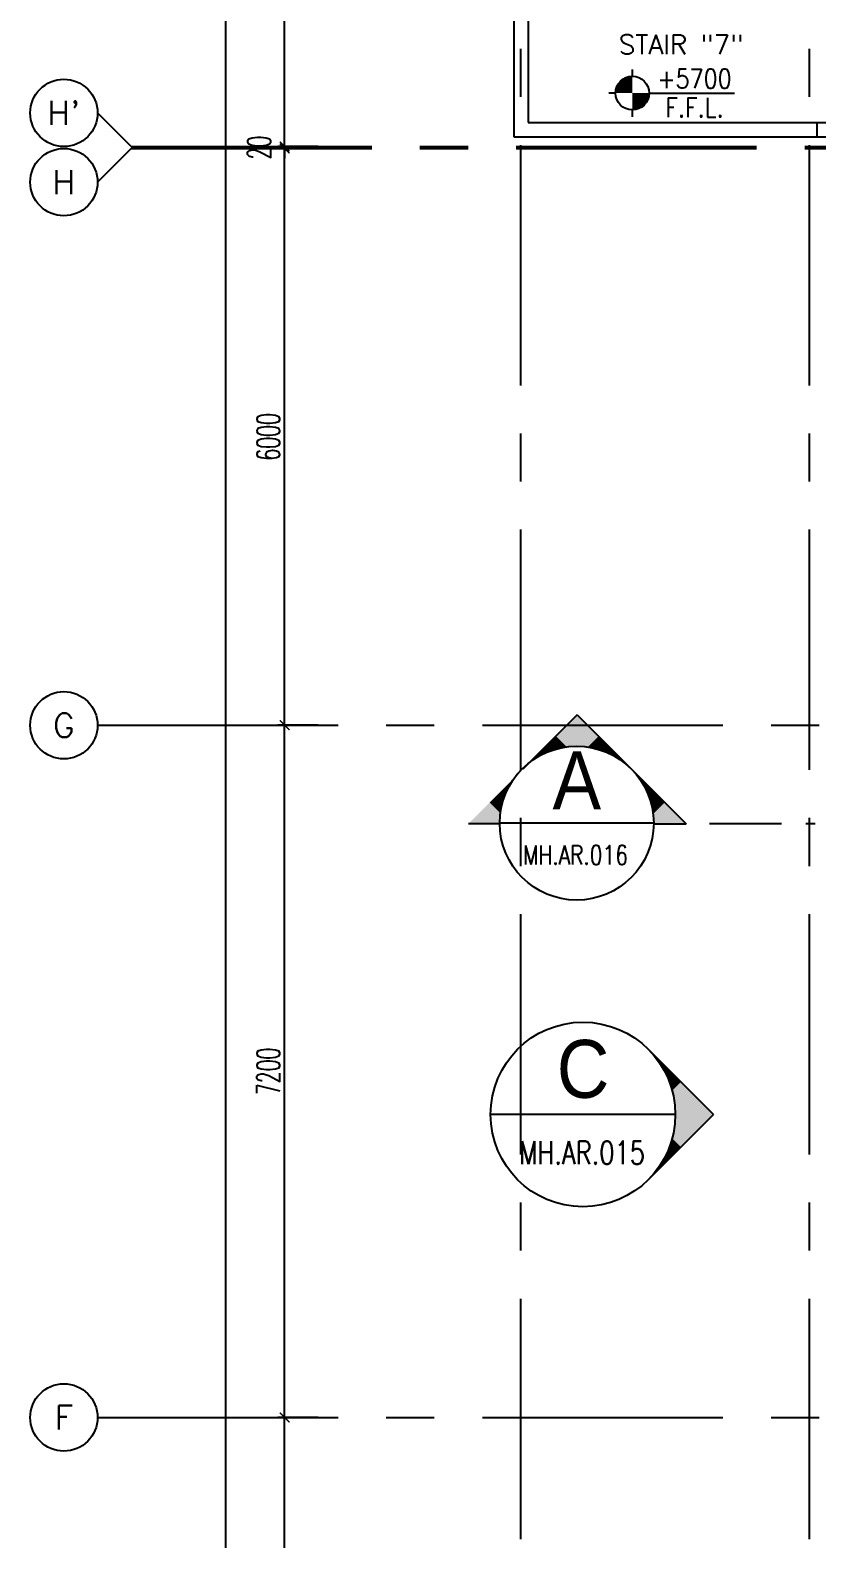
# Model space of a CAD drawing. Extents: x 275967.8 to 276060, y 57291.9 to 57371.4.
# Drawn here: x 275967.84 to 275976.01, y 57311.9 to 57327.59 of the extents above; entities that cross this region are included whole.
import ezdxf
from ezdxf.enums import TextEntityAlignment as Align

# ---------------------------------------------------------------- set-up
doc = ezdxf.new("R2010")
doc.units = 0
doc.header["$MEASUREMENT"] = 0
doc.header["$PDMODE"] = 34
doc.linetypes.add('2DASHES', pattern=[1.7, 0.75, -0.25, 0.1, -0.25, 0.1, -0.25])
doc.linetypes.add('CENTERX2', pattern=[4, 2.5, -0.5, 0.5, -0.5])
doc.layers.get('0').update_dxf_attribs({"linetype": 'CONTINUOUS'})
doc.layers.get('DEFPOINTS').update_dxf_attribs({"linetype": 'CONTINUOUS'})
for name, color, linetype in [('AX-CR', 2, 'CONTINUOUS'), ('AX-DIM', 4, 'CONTINUOUS'), ('AX-TXT', 2, 'CONTINUOUS'), ('AXES', 11, 'CENTERX2'), ('IND-ES', 6, 'CONTINUOUS'), ('IND-ES-L', 6, '2DASHES'), ('IND-ES-TXT', 4, 'CONTINUOUS'), ('LEV-PL', 3, 'CONTINUOUS'), ('PART', 9, 'CONTINUOUS'), ('RM-NAME', 2, 'CONTINUOUS'), ('ROOF', 7, 'CONTINUOUS'), ('SEC-MRK', 7, 'CONTINUOUS'), ('TXT1', 2, 'CONTINUOUS'), ('WALL', 2, 'CONTINUOUS')]:
    doc.layers.add(name, color=color, linetype=linetype)
doc.styles.add('ROMANS', font='ROMANS.shx', dxfattribs={"width": 0.6})
doc.styles.add('S', font='ROMANS.SHX')
doc.styles.add('S5', font='simplex.shx', dxfattribs={"width": 0.77})
doc.styles.add('TTXT', font='swisse.ttf', dxfattribs={"width": 0.6})
doc.dimstyles.new('STANDARD in', dxfattribs={"dimtxt": 0.24, "dimasz": 0.1, "dimexe": 0.07, "dimexo": 0.05, "dimgap": 0.05, "dimtad": 1, "dimdec": 0, "dimlfac": 1000, "dimzin": 0, "dimdsep": 46, "dimtxsty": 'ROMANS', "dimblk": 'ARCHTICK', "dimcen": 0.05, "dimdle": 0.05, "dimclrd": 4, "dimclre": 4, "dimclrt": 2, "dimadec": 0, "dimazin": 0, "dimtfac": 1, "dimtdec": 0, "dimtmove": 2, "dimatfit": 3, "dimfxl": 0, "dimtolj": 1, "dimtzin": 0, "dimarcsym": 0})

# ---------------------------------------------------------------- blocks, each defined once
blk = doc.blocks.new('AXL')
at = {"layer": 'AX-CR'}
blk.add_circle((-350, 0), 350, dxfattribs=at)
at = {"layer": 'AX-TXT', "style": 'ROMANS'}
blk.add_attdef('AX', text='', height=250, dxfattribs=at).set_placement((-350, 0), align=Align.MIDDLE)
blk = doc.blocks.new('_ARCHTICK')
at = {"color": 0, "linetype": 'ByBlock', "const_width": 0.15}
blk.add_lwpolyline([(-0.5, -0.5), (0.5, 0.5)], dxfattribs=at)
blk = doc.blocks.new('*D734')
at = {"layer": 'AX-DIM', "color": 4, "lineweight": -2, "ltscale": 0.3}
for p, q in [((275977.727, 57357.833), (275969.799, 57357.833)), ((275969.869, 57298.463), (275969.869, 57357.883)), ((275978.669, 57298.513), (275969.799, 57298.513))]:
    blk.add_line(p, q, dxfattribs=at)
at = {"layer": 'DEFPOINTS', "color": 0, "ltscale": 0.3}
for p in [(275969.869, 57357.833), (275977.777, 57357.833), (275978.719, 57298.513)]:
    blk.add_point(p, dxfattribs=at)
at = {"layer": 'AX-DIM', "color": 4, "lineweight": -2, "ltscale": 0.3, "xscale": 0.1, "yscale": 0.1, "zscale": 0.1}
for p, rotation in [((275969.869, 57357.833), 90), ((275969.869, 57298.513), 270)]:
    blk.add_blockref('_ARCHTICK', p, dxfattribs=dict(at, rotation=rotation))
at = {"layer": 'AX-DIM', "color": 2, "ltscale": 0.3, "insert": (275969.699, 57328.173), "char_height": 0.24, "attachment_point": 5, "rotation": 90, "style": 'ROMANS'}
blk.add_mtext('\\A1;59320', dxfattribs=at)
blk = doc.blocks.new('*D741')
at = {"layer": 'AX-DIM', "color": 4, "lineweight": -2, "ltscale": 0.3}
for p, q in [((275970.83, 57329.983), (275970.41, 57329.983)), ((275970.48, 57326.333), (275970.48, 57330.033)), ((275970.83, 57326.383), (275970.41, 57326.383))]:
    blk.add_line(p, q, dxfattribs=at)
at = {"layer": 'DEFPOINTS', "color": 0, "ltscale": 0.3}
for p in [(275970.48, 57329.983), (275970.88, 57329.983), (275970.88, 57326.383)]:
    blk.add_point(p, dxfattribs=at)
at = {"layer": 'AX-DIM', "color": 4, "lineweight": -2, "ltscale": 0.3, "xscale": 0.1, "yscale": 0.1, "zscale": 0.1}
for p, rotation in [((275970.48, 57329.983), 90), ((275970.48, 57326.383), 270)]:
    blk.add_blockref('_ARCHTICK', p, dxfattribs=dict(at, rotation=rotation))
at = {"layer": 'AX-DIM', "color": 2, "ltscale": 0.3, "insert": (275970.31, 57328.183), "char_height": 0.24, "attachment_point": 5, "rotation": 90, "style": 'ROMANS'}
blk.add_mtext('\\A1;3600', dxfattribs=at)
blk = doc.blocks.new('*D742')
at = {"layer": 'AX-DIM', "color": 4, "lineweight": -2, "ltscale": 0.3}
for p, q in [((275970.83, 57326.383), (275970.41, 57326.383)), ((275970.83, 57326.363), (275970.41, 57326.363)), ((275970.48, 57326.383), (275970.48, 57326.483)), ((275970.48, 57326.363), (275970.48, 57326.383)), ((275970.48, 57326.363), (275970.48, 57326.263))]:
    blk.add_line(p, q, dxfattribs=at)
at = {"layer": 'DEFPOINTS', "color": 0, "ltscale": 0.3}
for p in [(275970.48, 57326.383), (275970.88, 57326.383), (275970.88, 57326.363)]:
    blk.add_point(p, dxfattribs=at)
at = {"layer": 'AX-DIM', "color": 4, "lineweight": -2, "ltscale": 0.3, "xscale": 0.1, "yscale": 0.1, "zscale": 0.1}
for p, rotation in [((275970.48, 57326.383), 270), ((275970.48, 57326.363), 90)]:
    blk.add_blockref('_ARCHTICK', p, dxfattribs=dict(at, rotation=rotation))
at = {"layer": 'AX-DIM', "color": 2, "ltscale": 0.3, "insert": (275970.215, 57326.373), "char_height": 0.24, "attachment_point": 5, "rotation": 90, "style": 'ROMANS'}
blk.add_mtext('\\A1;20', dxfattribs=at)
blk = doc.blocks.new('*D743')
at = {"layer": 'AX-DIM', "color": 4, "lineweight": -2, "ltscale": 0.3}
for p, q in [((275970.83, 57326.363), (275970.41, 57326.363)), ((275970.48, 57320.313), (275970.48, 57326.413)), ((275970.83, 57320.363), (275970.41, 57320.363))]:
    blk.add_line(p, q, dxfattribs=at)
at = {"layer": 'DEFPOINTS', "color": 0, "ltscale": 0.3}
for p in [(275970.48, 57326.363), (275970.88, 57326.363), (275970.88, 57320.363)]:
    blk.add_point(p, dxfattribs=at)
at = {"layer": 'AX-DIM', "color": 4, "lineweight": -2, "ltscale": 0.3, "xscale": 0.1, "yscale": 0.1, "zscale": 0.1}
for p, rotation in [((275970.48, 57326.363), 90), ((275970.48, 57320.363), 270)]:
    blk.add_blockref('_ARCHTICK', p, dxfattribs=dict(at, rotation=rotation))
at = {"layer": 'AX-DIM', "color": 2, "ltscale": 0.3, "insert": (275970.31, 57323.363), "char_height": 0.24, "attachment_point": 5, "rotation": 90, "style": 'ROMANS'}
blk.add_mtext('\\A1;6000', dxfattribs=at)
blk = doc.blocks.new('*D744')
at = {"layer": 'AX-DIM', "color": 4, "lineweight": -2, "ltscale": 0.3}
for p, q in [((275970.48, 57313.113), (275970.48, 57320.413)), ((275970.83, 57320.363), (275970.41, 57320.363)), ((275970.83, 57313.163), (275970.41, 57313.163))]:
    blk.add_line(p, q, dxfattribs=at)
at = {"layer": 'DEFPOINTS', "color": 0, "ltscale": 0.3}
for p in [(275970.48, 57320.363), (275970.88, 57320.363), (275970.88, 57313.163)]:
    blk.add_point(p, dxfattribs=at)
at = {"layer": 'AX-DIM', "color": 4, "lineweight": -2, "ltscale": 0.3, "xscale": 0.1, "yscale": 0.1, "zscale": 0.1}
for p, rotation in [((275970.48, 57320.363), 90), ((275970.48, 57313.163), 270)]:
    blk.add_blockref('_ARCHTICK', p, dxfattribs=dict(at, rotation=rotation))
at = {"layer": 'AX-DIM', "color": 2, "ltscale": 0.3, "insert": (275970.31, 57316.763), "char_height": 0.24, "attachment_point": 5, "rotation": 90, "style": 'ROMANS'}
blk.add_mtext('\\A1;7200', dxfattribs=at)
blk = doc.blocks.new('*D745')
at = {"layer": 'AX-DIM', "color": 4, "lineweight": -2, "ltscale": 0.3}
for p, q in [((275970.83, 57313.163), (275970.41, 57313.163)), ((275970.48, 57309.513), (275970.48, 57313.213)), ((275970.83, 57309.563), (275970.41, 57309.563))]:
    blk.add_line(p, q, dxfattribs=at)
at = {"layer": 'DEFPOINTS', "color": 0, "ltscale": 0.3}
for p in [(275970.48, 57313.163), (275970.88, 57313.163), (275970.88, 57309.563)]:
    blk.add_point(p, dxfattribs=at)
at = {"layer": 'AX-DIM', "color": 4, "lineweight": -2, "ltscale": 0.3, "xscale": 0.1, "yscale": 0.1, "zscale": 0.1}
for p, rotation in [((275970.48, 57313.163), 90), ((275970.48, 57309.563), 270)]:
    blk.add_blockref('_ARCHTICK', p, dxfattribs=dict(at, rotation=rotation))
at = {"layer": 'AX-DIM', "color": 2, "ltscale": 0.3, "insert": (275970.31, 57311.363), "char_height": 0.24, "attachment_point": 5, "rotation": 90, "style": 'ROMANS'}
blk.add_mtext('\\A1;3600', dxfattribs=at)
blk = doc.blocks.new('LEV1')
at = {"layer": 'LEV-PL'}
for p, q in [((0, 245), (0, 175)), ((-175, 0), (-245, 0)), ((175, 0), (1061, 0)), ((0, -175), (0, -245))]:
    blk.add_line(p, q, dxfattribs=at)
at = {"layer": 'LEV-PL', "const_width": 175}
for points in [[(-88, 0, -0.414214), (0, 88, -1)], [(88, 0, -0.414214), (0, -88, -1)]]:
    blk.add_lwpolyline(points, format="xyb", dxfattribs=at)
at = {"layer": 'LEV-PL'}
blk.add_circle((0, 0), 175, dxfattribs=at)
at = {"layer": 'LEV-PL', "color": 4, "style": 'S', "width": 0.85}
for tag, p in [('+0000', (646, 50)), ('F.F.L.', (646, -250))]:
    blk.add_attdef(tag, text='', height=200, dxfattribs=at).set_placement(p, align=Align.CENTER)
blk = doc.blocks.new('AR2-SC')
at = {"layer": 'IND-ES'}
for p, q in [((0, 1131), (-566, 566)), ((0, 1131), (1131, 0)), ((-800, 0), (-1131, 0)), ((800, 0), (1131, 0))]:
    blk.add_line(p, q, dxfattribs=at)
for points in [[(0, 800), (0, 1131), (-104, 793), (-221, 910)], [(0, 800), (0, 1131), (104, 793), (221, 910)], [(-207, 773), (-283, 849), (-306, 739), (-349, 782)], [(-104, 793), (-221, 910), (-207, 773), (-283, 849)], [(104, 793), (221, 910), (207, 773), (283, 849)], [(207, 773), (283, 849), (306, 739), (349, 782)], [(-492, 640), (-487, 634), (-566, 566)], [(-400, 693), (-419, 712), (-487, 634), (-492, 640)], [(-306, 739), (-349, 782), (-400, 693), (-419, 712)], [(306, 739), (349, 782), (400, 693), (419, 712)], [(400, 693), (419, 712), (487, 634), (492, 640)], [(492, 640), (487, 634), (566, 566)], [(-693, 400), (-712, 419), (-634, 487), (-640, 492)], [(-640, 492), (-634, 487), (-566, 566)], [(640, 492), (634, 487), (566, 566)], [(693, 400), (712, 419), (634, 487), (640, 492)], [(-773, 207), (-849, 283), (-739, 306), (-782, 349)], [(-739, 306), (-782, 349), (-693, 400), (-712, 419)], [(739, 306), (782, 349), (693, 400), (712, 419)], [(773, 207), (849, 283), (739, 306), (782, 349)], [(-800, 0), (-1131, 0), (-793, 104), (-910, 221)], [(-793, 104), (-910, 221), (-773, 207), (-849, 283)], [(793, 104), (910, 221), (773, 207), (849, 283)], [(800, 0), (1131, 0), (793, 104), (910, 221)]]:
    blk.add_solid(points, dxfattribs=at)
blk = doc.blocks.new('AR1-EL')
at = {"layer": 'IND-ES'}
for q in [(-566, 566), (566, 566)]:
    blk.add_line((0, 1131), q, dxfattribs=at)
for points in [[(0, 800), (0, 1131), (-104, 793), (-221, 910)], [(0, 800), (0, 1131), (104, 793), (221, 910)], [(-207, 773), (-283, 849), (-306, 739), (-349, 782)], [(-104, 793), (-221, 910), (-207, 773), (-283, 849)], [(104, 793), (221, 910), (207, 773), (283, 849)], [(207, 773), (283, 849), (306, 739), (349, 782)], [(-400, 693), (-419, 712), (-487, 634), (-492, 640)], [(-306, 739), (-349, 782), (-400, 693), (-419, 712)], [(306, 739), (349, 782), (400, 693), (419, 712)], [(400, 693), (419, 712), (487, 634), (492, 640)], [(-492, 640), (-487, 634), (-566, 566)], [(492, 640), (487, 634), (566, 566)]]:
    blk.add_solid(points, dxfattribs=at)

msp = doc.modelspace()

# ---------------------------------------------------------------- linework, layer by layer
at = {"layer": 'AXES'}
for p, q in [((275972.9355, 57291.8986), (275972.9355, 57370.7113)), ((275975.9355, 57291.8986), (275975.9355, 57370.7113)), ((275968.8855, 57326.3829), (275968.5355, 57326.7329)), ((275968.8855, 57326.3629), (275968.5355, 57326.0129)), ((275968.8855, 57326.3829), (276041.9755, 57326.3829)), ((275968.8855, 57326.3629), (276041.9755, 57326.3629)), ((275968.5355, 57320.3629), (276036.5755, 57320.3629)), ((275968.5355, 57313.1629), (276036.5755, 57313.1629))]:
    msp.add_line(p, q, dxfattribs=at)
at = {"layer": 'IND-ES'}
for p, q in [((275974.3151, 57319.3448), (275972.7151, 57319.3448)), ((275974.5401, 57316.3146), (275972.6201, 57316.3146)), ((275974.5401, 57316.3146), (275972.6201, 57316.3146))]:
    msp.add_line(p, q, dxfattribs=at)
msp.add_ellipse((275973.5151, 57319.3448), major_axis=(0.8, 0.0001), ratio=0.9999999, start_param=-0.0000763, end_param=6.283109, dxfattribs=at)
at = {"layer": 'IND-ES-L'}
msp.add_line((275980.745, 57319.339), (275974.6407, 57319.339), dxfattribs=at)
at = {"layer": 'IND-ES-L', "linetype": 'ByBlock'}
msp.add_ellipse((275973.5801, 57316.3146), major_axis=(0.0001, -0.96), ratio=0.9999999, start_param=-0.0000763, end_param=6.283109, dxfattribs=at)
at = {"layer": 'ROOF'}
for p, q in [((275976.0105, 57326.6329), (275978.0855, 57326.6329)), ((275976.0105, 57326.4829), (275978.0855, 57326.4829))]:
    msp.add_line(p, q, dxfattribs=at)
at = {"layer": 'WALL'}
for p, q in [((275972.8605, 57332.2585), (275972.8605, 57326.4829)), ((275973.0105, 57332.2585), (275973.0105, 57326.6329)), ((275973.0105, 57326.6329), (275976.0105, 57326.6329)), ((275976.0105, 57326.6329), (275976.0105, 57326.4829)), ((275972.8605, 57326.4829), (275976.0105, 57326.4829))]:
    msp.add_line(p, q, dxfattribs=at)

# ---------------------------------------------------------------- block references
at = {"layer": 'AXES', "xscale": 0.0009999999892897904, "yscale": 0.000999999996565748, "zscale": 0.001}
for p, values in [((275968.5355, 57326.7329), {'AX': "H'"}), ((275968.5355, 57326.0129), {'AX': 'H'}), ((275968.5355, 57320.3629), {'AX': 'G'}), ((275968.5355, 57313.1629), {'AX': 'F'})]:
    msp.add_blockref('AXL', p, dxfattribs=at).add_auto_attribs(values)
at = {"layer": 'PART', "xscale": 0.0009999999892897904, "yscale": 0.000999999996565748, "zscale": 0.001}
msp.add_blockref('LEV1', (275974.0931, 57326.9389), dxfattribs=at).add_auto_attribs({'F.F.L.': 'F.F.L.', '+0000': '+5700'})
at = {"layer": 'SEC-MRK', "color": 1, "xscale": 0.001000000047497451, "yscale": 0.0009999999892897904, "zscale": 0.001}
msp.add_blockref('AR2-SC', (275973.5209, 57319.339), dxfattribs=at)
at = {"layer": 'SEC-MRK', "color": 1, "zscale": 0.0012, "rotation": 270}
for xscale, yscale in [(0.001200000056996942, 0.001199999984237365), (0.001199999984237365, 0.001199999998789281)]:
    msp.add_blockref('AR1-EL', (275973.5801, 57316.3146), dxfattribs=dict(at, xscale=xscale, yscale=yscale))

# ---------------------------------------------------------------- texts
at = {"layer": 'IND-ES-TXT', "color": 2, "style": 'S5', "width": 0.77}
for tag, height, p in [('MH.AR.016', 0.2, (275973.5027, 57319.014)), ('MH.AR.015', 0.24, (275973.5718, 57315.9176))]:
    msp.add_attdef(tag, text='AR02', height=height, dxfattribs=at).set_placement(p, align=Align.MIDDLE)
at = {"layer": 'RM-NAME', "style": 'ROMANS'}
msp.add_text('STAIR "7"', height=0.2, dxfattribs=at).set_placement((275974.5996, 57327.4436), align=Align.MIDDLE)
at = {"layer": 'TXT1', "color": 6, "style": 'TTXT', "width": 0.9}
for tag, p in [('A', (275973.5162, 57319.4893)), ('A', (275973.5162, 57319.4893)), ('C', (275973.5813, 57316.488)), ('C', (275973.5813, 57316.488))]:
    msp.add_attdef(tag, text='C', height=0.6018, dxfattribs=at).set_placement(p, align=Align.CENTER)

# ---------------------------------------------------------------- dimensions: what is measured, and where the dimension line sits
at = {"layer": 'AX-DIM'}
for base, p1, p2, picture, middle in [((275969.8688, 57357.8329), (275978.7188, 57298.5129), (275977.7769, 57357.8329), '*D734', (275969.6988, 57328.1729)), ((275970.4803, 57329.9829), (275970.8803, 57326.3829), (275970.8803, 57329.9829), '*D741', (275970.3103, 57328.1829)), ((275970.4803, 57326.3829), (275970.8803, 57326.3629), (275970.8803, 57326.3829), '*D742', (275970.2153, 57326.3729)), ((275970.4803, 57326.3629), (275970.8803, 57320.3629), (275970.8803, 57326.3629), '*D743', (275970.3103, 57323.3629)), ((275970.4803, 57320.3629), (275970.8803, 57313.1629), (275970.8803, 57320.3629), '*D744', (275970.3103, 57316.7629)), ((275970.4803, 57313.1629), (275970.8803, 57309.5629), (275970.8803, 57313.1629), '*D745', (275970.3103, 57311.3629))]:
    dim = msp.add_linear_dim(base=base, p1=p1, p2=p2, angle=90, dimstyle='STANDARD in', dxfattribs=at)
    dim.commit()
    dim.dimension.update_dxf_attribs({"geometry": picture, "text_midpoint": middle})

doc.saveas('drawing.dxf')
